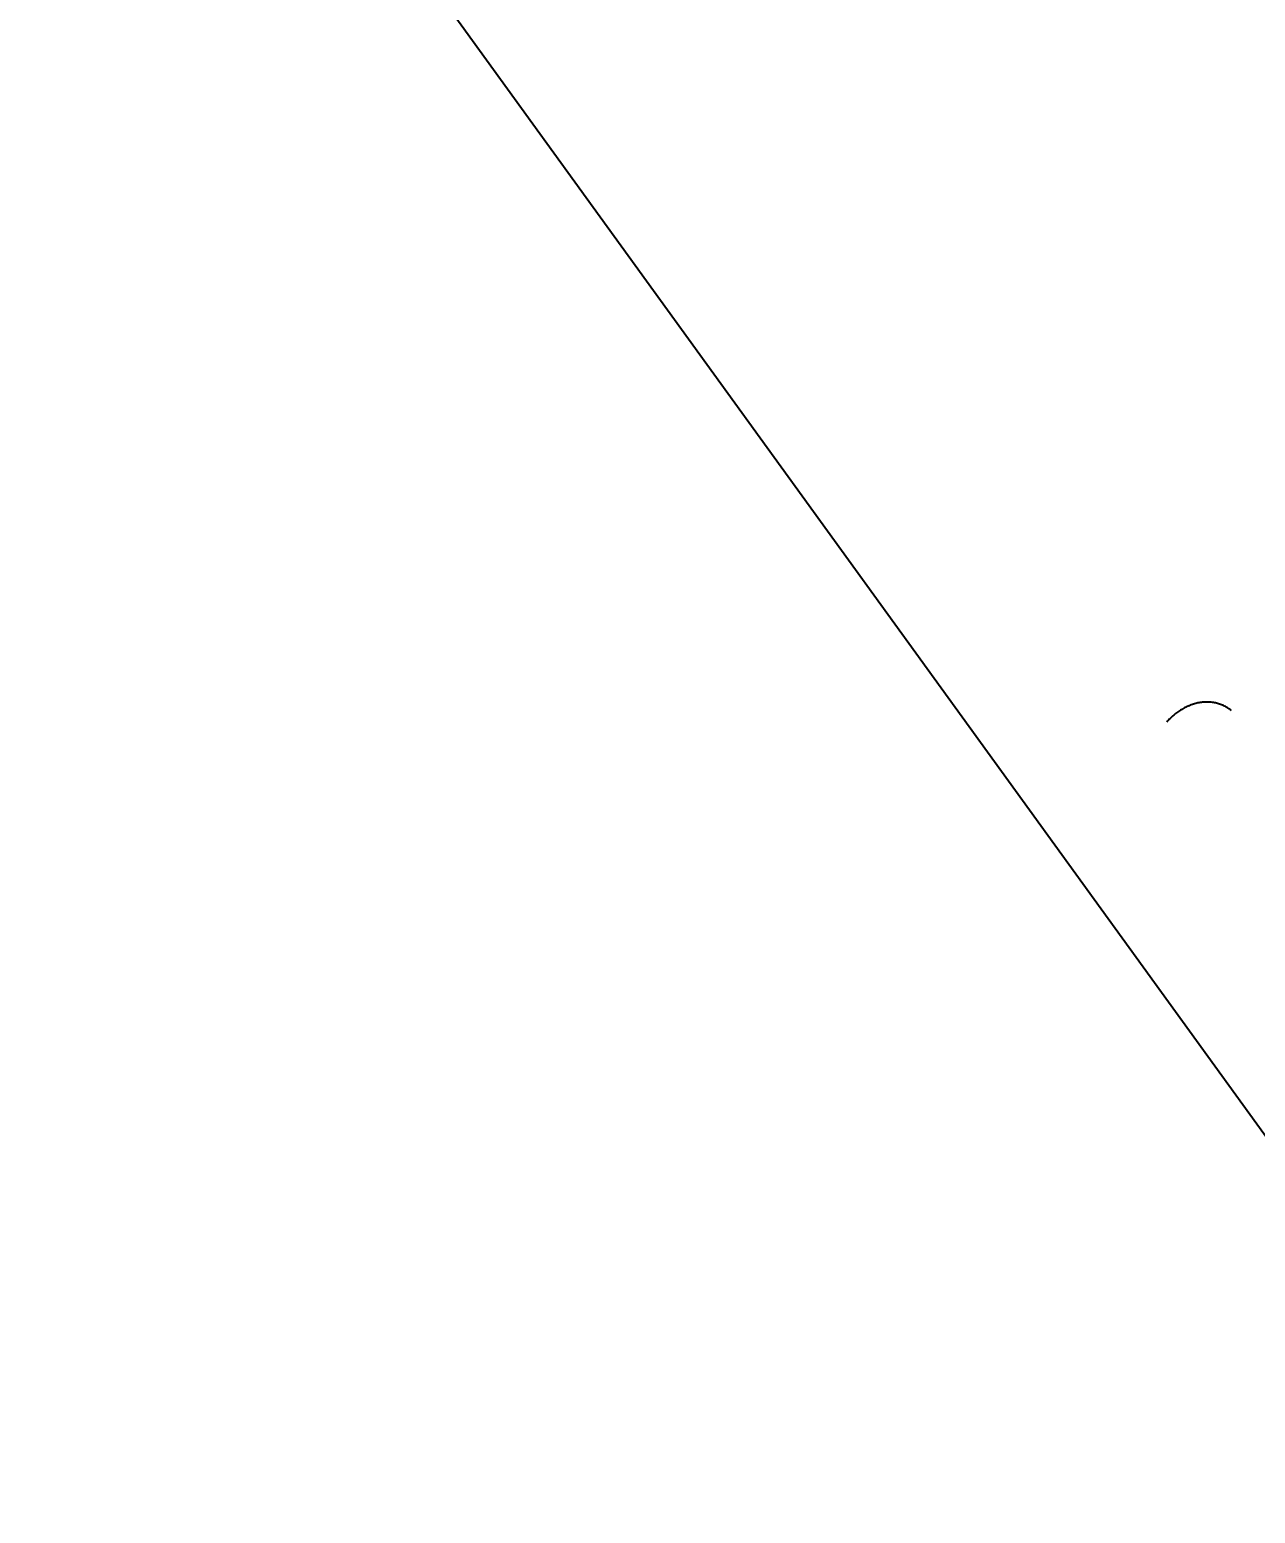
# Model space of a CAD drawing. Header units: millimetres. Extents: x 13669 to 217197, y -88248 to 24578.
# Drawn here: x 63773.4 to 64139.5, y -41654.3 to -41211.2 of the extents above; entities that cross this region are included whole.
import ezdxf

# ---------------------------------------------------------------- set-up
doc = ezdxf.new("R2010")
doc.units = ezdxf.units.MM
doc.layers.add('1', color=7, linetype='Continuous')
doc.styles.get("Standard").update_dxf_attribs({"font": 'arial.ttf'})
doc.dimstyles.new('DIMSTYLE24', dxfattribs={"dimtxt": 3.2, "dimasz": 1, "dimexe": 2.54, "dimexo": 0, "dimgap": 1.6, "dimtad": 1, "dimdec": 4, "dimzin": 0, "dimdsep": 46, "dimtxsty": 'Standard', "dimblk1": 'OPEN', "dimblk2": 'OPEN', "dimsah": 1, "dimcen": 0.09, "dimadec": 0, "dimazin": 0, "dimtfac": 1, "dimtdec": 4, "dimtmove": 0, "dimatfit": 3, "dimldrblk": 'OPEN', "dimfxl": 1, "dimtvp": 1, "dimtolj": 1, "dimtzin": 0, "dimarcsym": 0})
doc.dimstyles.new('ISO-25', dxfattribs={"dimtxt": 2.5, "dimasz": 2.5, "dimexe": 1.25, "dimexo": 0.625, "dimtad": 1, "dimtxsty": 'Standard', "dimcen": 2.5, "dimadec": 0, "dimazin": 0, "dimtfac": 1, "dimtmove": 0, "dimatfit": 3, "dimfxl": 1, "dimarcsym": 0})

# ---------------------------------------------------------------- blocks, each defined once
blk = doc.blocks.new('_OPEN')
at = {"color": 0, "linetype": 'ByBlock'}
for q in [(-3.128, 0.562), (-3.128, -0.562), (-3, 0)]:
    blk.add_line((0, 0), q, dxfattribs=at)
blk = doc.blocks.new('*D289')
at = {"layer": '1', "color": 0, "linetype": 'Continuous', "lineweight": -2, "transparency": 16777216}
blk.add_line((67304.49, -41712.2), (67559.99, -42065.11), dxfattribs=at)
blk.add_arc((66833.81, -41062.07), 1237.04, 192.53245, 305.88062, dxfattribs=at)
at = {"layer": 'Defpoints', "color": 0, "linetype": 'Continuous', "transparency": 16777216}
for p in [(64244.76, -37485.93), (66230.76, -41195.87), (67304.49, -41712.2), (63417, -41820.14), (66043.75, -42013.95)]:
    blk.add_point(p, dxfattribs=at)
at = {"layer": '1', "color": 0, "linetype": 'Continuous', "lineweight": -2, "transparency": 16777216, "xscale": 0.5, "yscale": 0.5, "zscale": 0.5}
for p, rotation in [((65626.14, -41330.01), 102.5208745445408), ((67559.25, -42064.08), 35.89219916503347)]:
    blk.add_blockref('_OPEN', p, dxfattribs=dict(at, rotation=rotation))
at = {"layer": '1', "color": 0, "linetype": 'Continuous', "transparency": 16777216, "insert": (66629.16, -42280.43), "char_height": 1.6, "attachment_point": 5, "rotation": 350.4647}
blk.add_mtext('\\A1;113°', dxfattribs=at)
blk = doc.blocks.new('*D292')
at = {"color": 0, "lineweight": -2, "transparency": 16777216}
for p, q in [((63617.2, -36620.31), (61623.12, -38064.03)), ((64806.53, -42458.86), (61682.77, -38144.3)), ((66858.24, -41096.88), (64864.16, -42540.6))]:
    blk.add_line(p, q, dxfattribs=at)
at = {"color": 0, "transparency": 16777216}
for points in [[(61696.27, -38134.52), (61669.27, -38154.07), (61624.13, -38063.3)], [(64820.03, -42449.09), (64793.03, -42468.64), (64865.17, -42539.86)]]:
    blk.add_solid(points, dxfattribs=at)
at = {"layer": 'Defpoints', "color": 0, "transparency": 16777216}
for p in [(63617.71, -36619.95), (61624.13, -38063.3), (66858.75, -41096.51)]:
    blk.add_point(p, dxfattribs=at)
at = {"color": 0, "transparency": 16777216, "insert": (63366.85, -40213.11), "char_height": 250, "attachment_point": 5, "rotation": 305.9046}
blk.add_mtext('5526,66', dxfattribs=at)

msp = doc.modelspace()

# ---------------------------------------------------------------- linework, layer by layer
at = {"layer": '1', "color": 7, "linetype": 'Continuous'}
msp.add_lwpolyline([(64132.3156717, -41414.594831, 0.0245486221), (64131.3263929, -41413.8594897, 0.0245486221), (64130.2538181, -41413.2419189, 0.0245486221), (64129.1082768, -41412.7480661, 0.0245486221), (64127.9008011, -41412.3826875, 0.0245486221), (64126.6430198, -41412.1493019, 0.0245486221), (64125.3470458, -41412.0501568, 0.0245486221), (64124.0253602, -41412.0862071, 0.0245486221), (64122.6906915, -41412.2571056, 0.0245486221), (64121.3558933, -41412.5612065, 0.0245486221), (64120.0338205, -41412.9955812, 0.0245486221), (64118.7372053, -41413.5560462, 0.0245486221), (64117.4785348, -41414.2372041, 0.0245486221), (64116.2699308, -41415.032495, 0.0245486221), (64115.1230326, -41415.9342597, 0.0245486221), (64114.0488857, -41416.9338138, 0.0245486221), (64113.0578346, -41418.0215309, -1)], format="xyb", dxfattribs=at)

# ---------------------------------------------------------------- dimensions: what is measured, and where the dimension line sits
dim = msp.add_aligned_dim(p1=(66858.7472091, -41096.5103468), p2=(63617.7069365, -36619.9465909), distance=2461.2217297, dimstyle='ISO-25', override={"dimtxt": 250, "dimasz": 100})
dim.commit()
dim.dimension.update_dxf_attribs({"geometry": '*D292', "text_midpoint": (63366.8498261, -40213.1089871)})
dim = msp.add_angular_dim_2l(base=(66043.7541933, -42013.9531327), line1=((67304.4944207, -41712.2004851), (64244.7589086, -37485.9284376)), line2=((66230.755266, -41195.8676984), (63416.9999336, -41820.1411791)), dimstyle='DIMSTYLE24', override={"dimscale": 0.5, "dimdec": 0, "dimlfac": 65}, dxfattribs=at)
dim.commit()
dim.dimension.update_dxf_attribs({"geometry": '*D289', "text_midpoint": (66628.8909414, -42282.0215937), "dimtype": 162})

doc.saveas('drawing.dxf')
